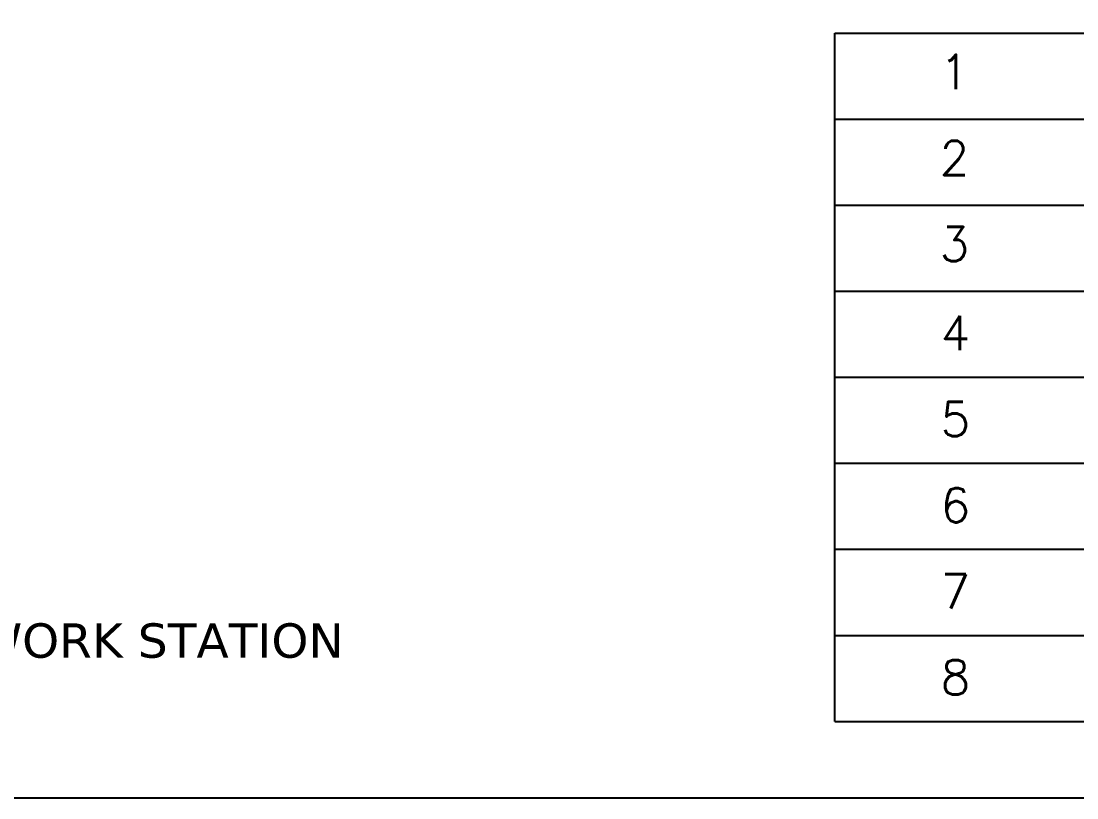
# Model space of a CAD drawing. Extents: x -15 to 256, y 0 to 403.
# Drawn here: x 246.749 to 250.818, y 364.848 to 367.843 of the extents above; entities that cross this region are included whole.
import ezdxf

# ---------------------------------------------------------------- set-up
doc = ezdxf.new("R2010")
doc.units = 0
doc.header["$LTSCALE"] = 0.15
doc.layers.get('0').update_dxf_attribs({"color": 252})
for name, color, linetype in [('E-ANNO-T080', 61, 'Continuous'), ('e-anno-t175', 214, 'Continuous'), ('E-RISR-LIN0', 10, 'Continuous')]:
    doc.layers.add(name, color=color, linetype=linetype)
doc.styles.add('E175', font='verdana.ttf', dxfattribs={"height": 335})
doc.styles.add('E80', font='simplex.shx', dxfattribs={"height": 200})

msp = doc.modelspace()

# ---------------------------------------------------------------- linework, layer by layer
msp.add_lwpolyline([(255.5824, 391.3544), (221.2163, 391.3544), (221.2163, 364.8477), (255.5824, 364.8477)], close=True)
at = {"layer": 'E-RISR-LIN0'}
for p, q in [((249.8853, 365.1425), (249.8853, 367.7968)), ((249.8853, 367.7968), (255.3299, 367.7968)), ((249.8853, 367.465), (255.3299, 367.465)), ((249.8853, 367.1332), (255.3299, 367.1332)), ((249.8853, 366.8014), (255.3299, 366.8014)), ((249.8853, 366.4696), (255.3299, 366.4696)), ((249.8853, 366.1379), (255.3299, 366.1379)), ((249.8853, 365.8061), (255.3299, 365.8061)), ((249.8853, 365.4743), (255.3299, 365.4743)), ((249.8853, 365.1425), (255.3299, 365.1425))]:
    msp.add_line(p, q, dxfattribs=at)

# ---------------------------------------------------------------- texts
at = {"layer": 'E-ANNO-T080', "style": 'E80'}
for s, p in [('1', (250.2895, 367.5805)), ('2', (250.2895, 367.2487)), ('3', (250.2895, 366.9169)), ('4', (250.2931, 366.5737)), ('5', (250.2931, 366.2419)), ('6', (250.2931, 365.9101)), ('7', (250.2931, 365.5783)), ('8', (250.2931, 365.2465))]:
    msp.add_text(s, height=0.1324, dxfattribs=at).set_placement(p)
at = {"layer": 'e-anno-t175', "style": 'E175'}
msp.add_text('FIRE ALARM SYSTEM WORK STATION', height=0.132368, dxfattribs=at).set_placement((244.6453, 365.3883))

doc.saveas('drawing.dxf')
